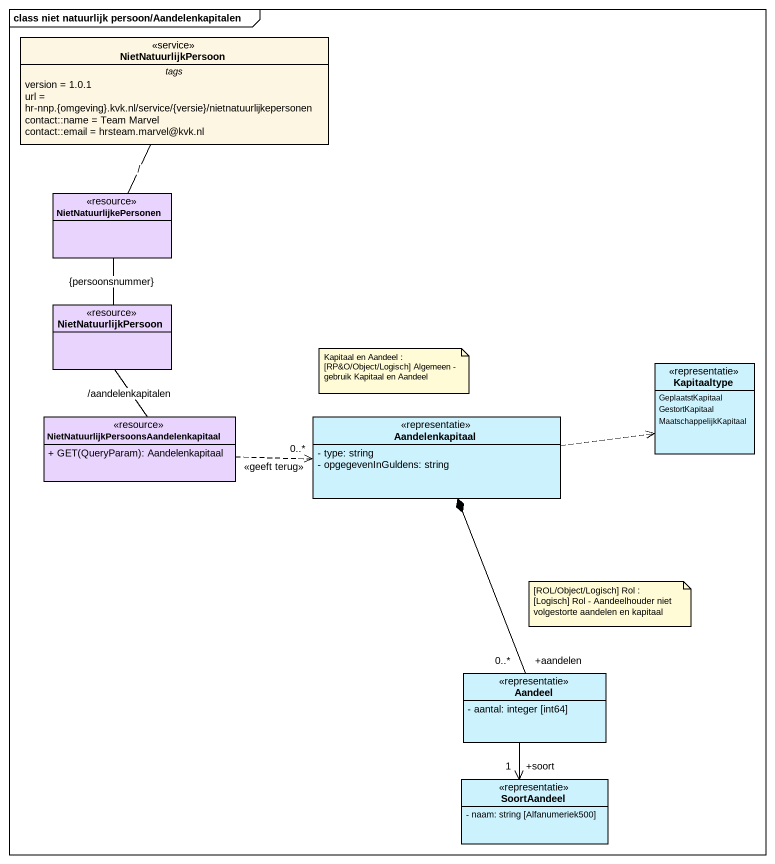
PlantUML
@startuml
mainframe class niet natuurlijk persoon/Aandelenkapitalen
hide circle
hide empty members
skinparam classAttributeIconSize 0
class NietNatuurlijkPersoon <<service>> {
  -- tags --
  version = 1.0.1
  url = hr-nnp.{omgeving}.kvk.nl/service/{versie}/nietnatuurlijkepersonen
  contact::name = Team Marvel
  contact::email = hrsteam.marvel@kvk.nl
}
class NietNatuurlijkePersonen <<resource>> #E9D4FE
class "NietNatuurlijkPersoon" as NietNatuurlijkPersoon_2 <<resource>> #E9D4FE
enum Kapitaaltype <<representatie>> #CCF2FE {
  GeplaatstKapitaal
  GestortKapitaal
  MaatschappelijkKapitaal
}
class "NietNatuurlijkPersoonsAandelenkapitaal" as NietNatuurlijkPersoonsAandel <<resource>> #E9D4FE {
  + GET(QueryParam): Aandelenkapitaal
}
class Aandelenkapitaal <<representatie>> #CCF2FE {
  - type: string
  - opgegevenInGuldens: string
}
class Aandeel <<representatie>> #CCF2FE {
  - aantal: integer [int64]
}
class SoortAandeel <<representatie>> #CCF2FE {
  - naam: string [Alfanumeriek500]
}
NietNatuurlijkPersoon -- NietNatuurlijkePersonen : /
NietNatuurlijkePersonen -- NietNatuurlijkPersoon_2 : {persoonsnummer}
NietNatuurlijkPersoon_2 -- NietNatuurlijkPersoonsAandel : /aandelenkapitalen
NietNatuurlijkPersoonsAandel .right.> "0..*" Aandelenkapitaal : <<geeft terug>>
Aandelenkapitaal .right.> Kapitaaltype
Aandeel "+aandelen\n0..*" -up-* Aandelenkapitaal
Aandeel --> "+soort\n1" SoortAandeel
note as N1
  Kapitaal en Aandeel : [RP&O/Object/Logisch] Algemeen - gebruik Kapitaal en Aandeel
end note
note as N2
  [ROL/Object/Logisch] Rol : [Logisch] Rol - Aandeelhouder niet volgestorte aandelen en kapitaal
end note
@enduml
